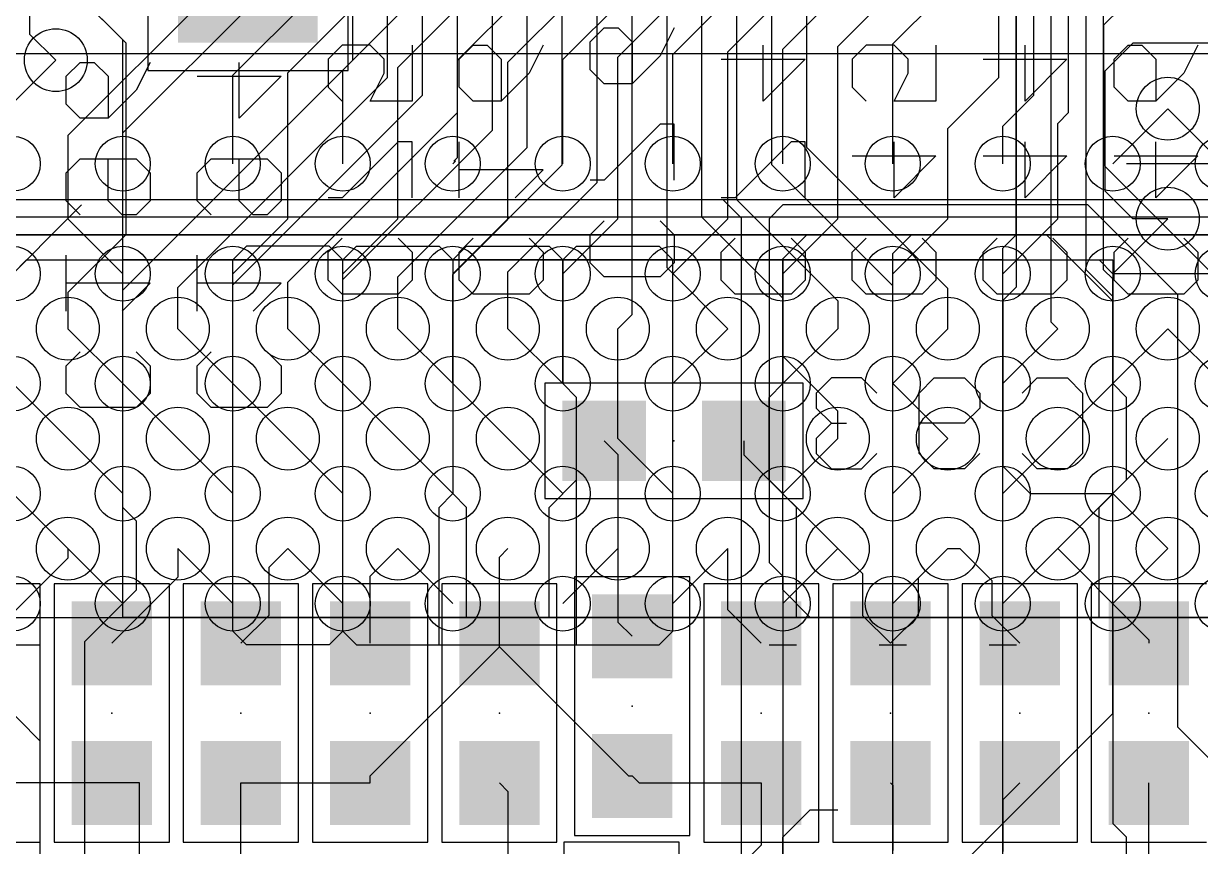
# Model space of a CAD drawing. Extents: x -61 to 136, y 23 to 123.
# Drawn here: x 65.68 to 74.24, y 75.43 to 81.42 of the extents above; entities that cross this region are included whole.
import ezdxf

# ---------------------------------------------------------------- set-up
doc = ezdxf.new("R2010")
doc.units = 0
for name, color, linetype in [('1', 14, 'CONTINUOUS'), ('13', 94, 'CONTINUOUS'), ('14', 94, 'CONTINUOUS'), ('15', 54, 'CONTINUOUS'), ('16', 134, 'CONTINUOUS'), ('18', 94, 'CONTINUOUS'), ('2', 251, 'CONTINUOUS'), ('21', 251, 'CONTINUOUS'), ('24', 54, 'CONTINUOUS'), ('26', 54, 'CONTINUOUS'), ('3', 214, 'CONTINUOUS'), ('4', 214, 'CONTINUOUS'), ('40', 134, 'CONTINUOUS'), ('41', 14, 'CONTINUOUS')]:
    doc.layers.add(name, color=color, linetype=linetype)

# ---------------------------------------------------------------- blocks, each defined once
blk = doc.blocks.new('RECT')
blk.add_solid([(-0.5, -0.5), (0.5, -0.5), (-0.5, 0.5), (0.5, 0.5)])
blk = doc.blocks.new('PIE')
blk.add_circle((0, 0), 0.5)
blk = doc.blocks.new('ROUNDV')
blk.add_circle((0, 0), 0.5)

msp = doc.modelspace()

# ---------------------------------------------------------------- linework, layer by layer
at = {"layer": '1'}
for p, q in [((73.025, 80.899), (73.025, 85.217)), ((73.279, 80.772), (73.279, 85.09)), ((72.771, 81.026), (72.771, 83.566)), ((68.58, 83.185), (66, 80.605)), ((66.4, 80.624), (68.834, 83.058)), ((67.2, 81.043), (69.088, 82.931)), ((67.6, 81.062), (69.342, 82.804)), ((68, 81.081), (69.596, 82.677)), ((68.4, 81.1), (69.85, 82.55)), ((68.834, 81.153), (70.104, 82.423)), ((69.2, 81.138), (70.358, 82.296)), ((69.6, 81.157), (70.612, 82.169)), ((70, 81.176), (70.866, 82.042)), ((70.4, 81.195), (71.12, 81.915)), ((70.8, 81.214), (71.374, 81.788)), ((71.2, 81.233), (71.628, 81.661)), ((72, 81.271), (72.3265, 81.5975)), ((71.6, 81.252), (71.882, 81.534)), ((71.2, 80.4), (71.2, 81.233)), ((71.6, 80), (71.6, 81.252)), ((72, 80.4), (72, 81.271)), ((65.913, 81.153), (65.6, 80.84)), ((68.834, 80.444), (68.834, 81.153)), ((69.6, 80.4), (69.6, 81.157)), ((70, 80), (70, 81.176)), ((70.4, 80.4), (70.4, 81.195)), ((70.8, 80), (70.8, 81.214)), ((67.6, 80), (67.6, 81.062)), ((68, 80.4), (68, 81.081)), ((68.4, 80), (68.4, 81.1)), ((69.2, 80), (69.2, 81.138)), ((67.2, 80.4), (67.2, 81.043)), ((72.4, 80.655), (72.771, 81.026)), ((72.8, 80.674), (73.025, 80.899)), ((73.2, 80.693), (73.279, 80.772)), ((73.6, 80.4), (74, 80.8)), ((72.4, 80), (72.4, 80.655)), ((72.8, 80.4), (72.8, 80.674)), ((73.2, 80), (73.2, 80.693)), ((66, 80.605), (66, 80)), ((66.4, 80.4), (66.4, 80.624)), ((68.8, 80.4), (68.8186, 80.4186)), ((68.8086, 80.4186), (68.834, 80.444)), ((68.8186, 80.4186), (68.8086, 80.4186)), ((66, 80), (66.4, 79.6)), ((67.2, 79.6), (67.6, 80)), ((68, 79.6), (68.4, 80)), ((68.8, 79.6), (69.2, 80)), ((69.6, 79.6), (70, 80)), ((70.4, 79.6), (70.8, 80)), ((71.2, 79.6), (71.6, 80)), ((72, 79.6), (72.4, 80)), ((72.8, 79.6), (73.2, 80)), ((73.6, 79.6), (74, 80)), ((66, 79.2), (66.4, 78.8)), ((67.2, 78.8), (66.8, 79.2)), ((68, 78.8), (67.6, 79.2)), ((68.4, 79.2), (68.8, 78.8)), ((69.6, 78.8), (69.2, 79.2)), ((70, 78.4), (70, 79.2)), ((70.4, 78.8), (70.8, 79.2)), ((71.6, 79.2), (71.2, 78.8)), ((72, 78.8), (72.4, 79.2)), ((72.8, 78.8), (73.2, 79.2)), ((74, 79.2), (73.6, 78.8)), ((66, 78.4), (66.4, 78)), ((67.2, 78), (66.8, 78.4)), ((68, 78), (67.6, 78.4)), ((68.4, 78.4), (68.8, 78)), ((69.6, 78), (69.2, 78.4)), ((70.4, 78), (70, 78.4)), ((71.2, 78), (71.6, 78.4)), ((72, 78), (72.4, 78.4)), ((72.8, 78), (73.2, 78.4)), ((73.6, 78), (74, 78.4)), ((73.2, 77.6), (73.6, 78)), ((66, 77.6), (66.4, 77.2)), ((67.2, 77.2), (66.8, 77.6)), ((68, 77.2), (67.6, 77.6)), ((68.4, 77.6), (68.8, 77.2)), ((70, 77.6), (69.6, 77.2)), ((70.8, 77.6), (70.4, 77.2)), ((71.6, 77.6), (71.2, 77.2)), ((72.4, 77.6), (72, 77.2)), ((72.8, 77.2), (73.2, 77.6)), ((74, 77.6), (73.6, 77.2))]:
    msp.add_line(p, q, dxfattribs=at)
at = {"layer": '13'}
for p, q in [((65.2, 79.2), (66.1, 80.1)), ((78.613, 79.883), (62.103, 79.883)), ((67.2, 79.7), (66.4, 79.7)), ((66.4, 77.1), (66.4, 79.7)), ((68, 79.7), (67.2, 79.7)), ((67.2, 77.1), (67.2, 79.7)), ((68.8, 79.7), (68, 79.7)), ((68, 77.1), (68, 79.7)), ((69.6, 79.7), (68.8, 79.7)), ((68.8, 79.7), (68.8, 78)), ((70.4, 79.7), (69.6, 79.7)), ((69.6, 79.7), (69.6, 78.8)), ((71.2, 79.7), (70.4, 79.7)), ((70.4, 77.1), (70.4, 79.7)), ((72, 79.7), (71.2, 79.7)), ((71.2, 79.7), (71.2, 78.8)), ((72.8, 79.7), (72, 79.7)), ((72, 77.1), (72, 79.7)), ((72.8, 79.7), (73.5, 79.7)), ((72.8, 77.1), (72.8, 79.7)), ((73.6, 79.6), (73.5, 79.7)), ((74.4, 79.6), (73.6, 79.6)), ((73.6, 79.6), (73.6, 78.8)), ((69.6, 78.8), (69.7, 78.7)), ((71.2, 78.8), (71.1, 78.7)), ((73.6, 78.8), (73.7, 78.7)), ((69.7, 78.1), (69.7, 78.7)), ((71.1, 78.1), (71.1, 78.7)), ((73.7, 78.1), (73.7, 78.7)), ((69.5, 77.9), (69.7, 78.1)), ((71.3, 77.9), (71.1, 78.1)), ((73.5, 77.9), (73.7, 78.1)), ((65.6, 78), (66, 77.6)), ((68.9, 77.9), (68.8, 78)), ((68.9, 77.1), (68.9, 77.9)), ((69.5, 77.1), (69.5, 77.9)), ((71.3, 77.1), (71.3, 77.9)), ((73.5, 77.1), (73.5, 77.9)), ((65.8, 76.2), (64.8, 77.2)), ((67.2, 77.1), (66.4, 77.1)), ((68, 77.1), (67.2, 77.1)), ((68.9, 77.1), (68, 77.1)), ((69.5, 77.1), (68.9, 77.1)), ((70.4, 77.1), (69.5, 77.1)), ((71.3, 77.1), (70.4, 77.1)), ((72, 77.1), (71.3, 77.1)), ((72.8, 77.1), (72, 77.1)), ((73.5, 77.1), (72.8, 77.1)), ((74.4, 77.1), (73.5, 77.1)), ((65.8, 73.95), (65.8, 76.2))]:
    msp.add_line(p, q, dxfattribs=at)
at = {"layer": '14'}
for p, q in [((73.533, 79.629), (73.533, 81.661)), ((63.754, 79.883), (78.613, 79.883)), ((65.5, 79.5), (65.7, 79.7)), ((65.7, 79.7), (66.4, 79.7)), ((66.4, 79.7), (67.2, 79.7)), ((66.4, 77.1), (66.4, 79.7)), ((67.2, 79.7), (68, 79.7)), ((67.2, 77.1), (67.2, 79.7)), ((68, 79.7), (68.8, 79.7)), ((68, 77.1), (68, 79.7)), ((68.8, 79.7), (69.6, 79.7)), ((68.8, 79.7), (68.8, 78)), ((69.6, 79.7), (70.4, 79.7)), ((69.6, 79.7), (69.6, 78.8)), ((70.4, 79.7), (71.2, 79.7)), ((70.4, 77.1), (70.4, 79.7)), ((71.2, 79.7), (72, 79.7)), ((71.2, 79.7), (71.2, 78.8)), ((72, 79.7), (72.8, 79.7)), ((72, 77.1), (72, 79.7)), ((72.8, 77.1), (72.8, 79.7)), ((73.6, 79.562), (73.533, 79.629)), ((73.6, 79.45), (73.6, 79.562)), ((73.6, 78.95), (73.6, 79.45)), ((74.4, 78.8), (74, 79.2)), ((73.6, 78.65), (73.6, 78.95)), ((69.6, 78.8), (69.7, 78.7)), ((71.2, 78.8), (71.1, 78.7)), ((69.7, 78.1), (69.7, 78.7)), ((71.1, 78.1), (71.1, 78.7)), ((73.6, 78.15), (73.6, 78.65)), ((69.5, 77.9), (69.7, 78.1)), ((71.3, 77.9), (71.1, 78.1)), ((73.6, 77.85), (73.6, 78.15)), ((68.9, 77.9), (68.8, 78)), ((68.9, 77.1), (68.9, 77.9)), ((69.5, 77.1), (69.5, 77.9)), ((71.3, 77.1), (71.3, 77.9)), ((73.6, 77.35), (73.6, 77.85)), ((73.6, 76.4), (73.6, 77.35)), ((65.5, 77.1), (66.4, 77.1)), ((66.4, 77.1), (67.2, 77.1)), ((67.2, 77.1), (68, 77.1)), ((68, 77.1), (68.9, 77.1)), ((68.9, 77.1), (69.5, 77.1)), ((69.5, 77.1), (70.4, 77.1)), ((70.4, 77.1), (71.3, 77.1)), ((71.3, 77.1), (72, 77.1)), ((72, 77.1), (72.8, 77.1)), ((72.4, 75.2), (73.6, 76.4))]:
    msp.add_line(p, q, dxfattribs=at)
at = {"layer": '15'}
for p, q in [((66.4, 81.301), (63.627, 84.074)), ((72.898, 79.883), (72.898, 81.9785)), ((73.66, 81.534), (73.533, 81.407)), ((73.533, 81.407), (73.533, 80.391)), ((66.4, 79.45), (66.4, 81.301)), ((73.533, 80.391), (74.4, 79.524)), ((74.4, 80.4), (73.7, 80.4)), ((70.766, 80.137), (61.849, 80.137)), ((70.9, 80.003), (70.766, 80.137)), ((71.2, 80.1), (71.1, 80)), ((73.419, 80.1), (71.2, 80.1)), ((74.073, 79.446), (73.419, 80.1)), ((70.9, 77.2), (70.9, 80.003)), ((71.1, 80), (71.1, 77.5)), ((71.2, 79.709), (71.374, 79.883)), ((72.136, 79.883), (71.374, 79.883)), ((72, 79.747), (72.136, 79.883)), ((72.898, 79.883), (72.136, 79.883)), ((72.8, 79.785), (72.898, 79.883)), ((72.898, 79.883), (73.117, 79.883)), ((73.6, 79.4), (73.117, 79.883)), ((67.3, 79.8), (67.2, 79.7)), ((67.9, 79.8), (67.3, 79.8)), ((68, 79.7), (67.9, 79.8)), ((68, 79.7), (68.1, 79.8)), ((68.1, 79.8), (68.7, 79.8)), ((68.7, 79.8), (68.8, 79.7)), ((68.8, 79.7), (68.9, 79.8)), ((68.9, 79.8), (69.5, 79.8)), ((69.5, 79.8), (69.6, 79.7)), ((69.6, 79.7), (69.7, 79.8)), ((69.7, 79.8), (70.3, 79.8)), ((70.4, 79.7), (70.3, 79.8)), ((72.8, 77.1), (72.8, 79.785)), ((67.2, 77), (67.2, 79.7)), ((68, 77), (68, 79.7)), ((68.8, 79.7), (68.8, 78)), ((69.6, 78.8), (69.6, 79.7)), ((70.4, 77), (70.4, 79.7)), ((71.2, 77.3), (71.2, 79.709)), ((72, 77.1), (72, 79.747)), ((66.4, 78.95), (66.4, 79.45)), ((74.073, 76.3), (74.073, 79.446)), ((73.6, 77.1), (73.6, 79.4)), ((66.4, 78.65), (66.4, 78.95)), ((69.7, 78.7), (69.6, 78.8)), ((69.7, 76.9), (69.7, 78.7)), ((66.4, 78.15), (66.4, 78.65)), ((66.4, 77.95), (66.4, 78.15)), ((68.7, 77.9), (68.8, 78)), ((66.4, 77.9), (66.4, 77.95)), ((66.5, 77.8), (66.4, 77.9)), ((68.7, 76.9), (68.7, 77.9)), ((66.5, 77.45), (66.5, 77.8)), ((71.1, 77.5), (71.2, 77.4)), ((66.5, 77.3), (66.5, 77.45)), ((71.2, 77.4), (71.2, 71.8)), ((66.125, 76.925), (66.5, 77.3)), ((71.4, 77.1), (71.2, 77.3)), ((70.9, 72.9), (70.9, 77.2)), ((72, 77.1), (71.4, 77.1)), ((72.8, 77.1), (72, 77.1)), ((72, 74.8), (72, 77.1)), ((72.8, 77.1), (73.6, 77.1)), ((72.8, 74.1), (72.8, 77.1)), ((73.6, 77.1), (73.6, 75.6)), ((67.3, 76.9), (67.2, 77)), ((68, 77), (67.9, 76.9)), ((68, 77), (68.1, 76.9)), ((70.3, 76.9), (70.4, 77)), ((66.125, 74.075), (66.125, 76.925)), ((67.9, 76.9), (67.3, 76.9)), ((68.1, 76.9), (68.7, 76.9)), ((68.7, 76.9), (69.7, 76.9)), ((69.7, 76.9), (70.3, 76.9)), ((74.473, 75.9), (74.073, 76.3)), ((71.2, 75.5), (71.4, 75.7)), ((71.4, 75.7), (71.6, 75.7)), ((73.7, 75.5), (73.6, 75.6)), ((71.2, 74), (71.2, 75.5)), ((73.7, 74), (73.7, 75.5))]:
    msp.add_line(p, q, dxfattribs=at)
at = {"layer": '16'}
for p, q in [((71.374, 80.518), (71.374, 92.583)), ((71.12, 80.391), (71.12, 92.456)), ((70.866, 80.137), (70.866, 92.329)), ((70.612, 80.01), (70.612, 92.202)), ((70.358, 79.642), (70.358, 92.075)), ((70.104, 79.304), (70.104, 91.948)), ((69.85, 80.264), (69.85, 91.821)), ((69.596, 80.391), (69.596, 91.694)), ((69.342, 80.518), (69.342, 91.567)), ((69.088, 80.645), (69.088, 91.44)), ((68.834, 80.772), (68.834, 91.313)), ((68.58, 80.899), (68.58, 91.186)), ((68.326, 81.026), (68.326, 84.328)), ((68.072, 81.153), (68.072, 84.201)), ((65.7225, 83.3755), (65.7225, 81.3435)), ((72.898, 82.55), (72.898, 79.502)), ((73.152, 79.248), (73.152, 82.423)), ((73.406, 79.629), (73.406, 82.296)), ((65.9765, 81.7245), (66.421, 81.28)), ((65.7225, 81.3435), (65.913, 81.153)), ((66.421, 81.28), (66.421, 79.883)), ((66.4, 79.481), (68.072, 81.153)), ((66.8, 79.5), (68.326, 81.026)), ((67.2, 79.519), (68.58, 80.899)), ((67.6, 79.538), (68.834, 80.772)), ((68, 79.557), (69.088, 80.645)), ((68.4, 79.576), (69.342, 80.518)), ((72.4, 79.492), (71.374, 80.518)), ((68.8, 79.595), (69.596, 80.391)), ((72, 79.511), (71.12, 80.391)), ((69.2, 79.614), (69.85, 80.264)), ((70.866, 80.137), (71.6, 79.403)), ((71.2, 79.422), (70.612, 80.01)), ((66.421, 79.883), (66, 79.462)), ((69.2, 79.2), (69.2, 79.614)), ((70.8, 79.2), (70.358, 79.642)), ((73.6, 79.435), (73.406, 79.629)), ((67.6, 79.2), (67.6, 79.538)), ((68, 78.8), (68, 79.557)), ((68.4, 79.2), (68.4, 79.576)), ((68.8, 78.8), (68.8, 79.595)), ((66, 79.462), (66, 79.2)), ((66.4, 78.8), (66.4, 79.481)), ((66.8, 79.2), (66.8, 79.5)), ((67.2, 78.8), (67.2, 79.519)), ((72, 78.8), (72, 79.511)), ((72.4, 79.2), (72.4, 79.492)), ((72.898, 79.502), (72.8, 79.404)), ((73.6, 78.8), (73.6, 79.435)), ((71.2, 79), (71.2, 79.422)), ((71.6, 79.403), (71.6, 79.2)), ((72.8, 79.404), (72.8, 78.2)), ((70, 79.2), (70.104, 79.304)), ((73.2, 79.2), (73.152, 79.248)), ((71.6, 78.6), (71.2, 79)), ((65.6, 78.8), (66, 78.4)), ((66.8, 78.4), (66.4, 78.8)), ((67.6, 78.4), (67.2, 78.8)), ((68.4, 78.4), (68, 78.8)), ((69.2, 78.4), (68.8, 78.8)), ((72.4, 78.4), (72, 78.8)), ((73.2, 78.4), (73.6, 78.8)), ((71.6, 78.4), (71.6, 78.6)), ((69.9008, 78.3844), (70, 78.2852)), ((70.9168, 78.3844), (70.9168, 78.2832)), ((70, 78.2852), (70, 77.6)), ((70.9168, 78.2832), (71.6, 77.6)), ((72.8, 78.2), (73, 78)), ((73, 78), (73.6, 78)), ((73.6, 78), (74, 77.6)), ((66, 77.6), (66, 77.5316)), ((66.8, 77.6), (66.8, 77.3918)), ((67.6, 77.6), (67.4624, 77.4624)), ((68.199, 77.399), (68.4, 77.6)), ((69.1388, 77.5388), (69.2, 77.6)), ((70, 77.6), (70, 77.066)), ((70.8, 77.155), (70.8, 77.6)), ((71.6, 77.6), (71.7804, 77.4196)), ((72.1868, 77.3868), (72.4, 77.6)), ((72.4, 77.6), (72.4886, 77.6)), ((72.4886, 77.6), (72.7202, 77.3684)), ((73.2, 77.6), (73.7616, 77.0384)), ((66, 77.5316), (65.3796, 76.9112)), ((69.1388, 76.9112), (69.1388, 77.5388)), ((66.8, 77.3918), (66.3194, 76.9112)), ((67.4624, 77.4624), (67.4624, 77.1144)), ((68.199, 76.9112), (68.199, 77.399)), ((71.7804, 77.4196), (71.7804, 77.1144)), ((72.1868, 77.1144), (72.1868, 77.3868)), ((72.7202, 77.3684), (72.7202, 77.1144)), ((71.0438, 76.9112), (70.8, 77.155)), ((67.4624, 77.1144), (67.2592, 76.9112)), ((70, 77.066), (70.104, 76.962)), ((71.7804, 77.1144), (71.9836, 76.9112)), ((71.9836, 76.9112), (72.1868, 77.1144)), ((72.7202, 77.1144), (72.9234, 76.9112)), ((73.7616, 77.0384), (73.7616, 77.0382)), ((73.7616, 77.0382), (73.8632, 76.9366)), ((68.199, 75.946), (69.1388, 76.8858)), ((69.1388, 76.8858), (69.1388, 76.9112)), ((69.1388, 76.8858), (70.0786, 75.946)), ((73.8632, 76.9366), (73.8632, 76.9112)), ((68.199, 75.8952), (68.199, 75.946)), ((70.0786, 75.946), (70.104, 75.946)), ((70.104, 75.946), (70.1548, 75.8952)), ((66.3194, 75.8952), (65.3796, 75.8952)), ((66.5226, 75.8952), (66.3194, 75.8952)), ((66.5226, 75.2094), (66.5226, 75.8952)), ((67.2592, 75.8952), (68.199, 75.8952)), ((67.2592, 75.2), (67.2592, 75.8952)), ((69.1388, 75.8952), (69.2, 75.834)), ((70.1548, 75.8952), (71.0438, 75.8952)), ((71.0438, 75.8952), (71.0438, 75.4438)), ((71.9836, 75.8952), (72, 75.8788)), ((72, 75.8788), (72, 75.4038)), ((72.9234, 75.8952), (72.8, 75.7718)), ((73.8632, 75.3368), (73.8632, 75.8952)), ((69.2, 75.834), (69.2, 75.2)), ((72.8, 75.7718), (72.8, 75.3968)), ((71.0438, 75.4438), (70.8, 75.2))]:
    msp.add_line(p, q, dxfattribs=at)
at = {"layer": '2'}
for p, q in [((78.867, 80.137), (61.849, 80.137)), ((65.5, 79.5), (65.7, 79.7)), ((65.7, 79.7), (66.4, 79.7)), ((66.4, 79.7), (67.2, 79.7)), ((66.4, 77.1), (66.4, 79.7)), ((67.2, 79.7), (68, 79.7)), ((67.2, 77.1), (67.2, 79.7)), ((68, 79.7), (68.8, 79.7)), ((68, 77.1), (68, 79.7)), ((68.8, 79.7), (68.8, 78)), ((68.8, 79.7), (69.6, 79.7)), ((69.6, 79.7), (70.4, 79.7)), ((69.6, 79.7), (69.6, 78.8)), ((70.4, 79.7), (71.2, 79.7)), ((70.4, 77.1), (70.4, 79.7)), ((71.2, 79.7), (72, 79.7)), ((71.2, 79.7), (71.2, 78.8)), ((72, 79.7), (72.8, 79.7)), ((72, 77.1), (72, 79.7)), ((72.8, 79.7), (73.5, 79.7)), ((72.8, 77.1), (72.8, 79.7)), ((73.5, 79.7), (73.6, 79.6)), ((74.4, 79.6), (73.6, 79.6)), ((73.6, 79.6), (73.6, 78.8)), ((69.6, 78.8), (69.7, 78.7)), ((71.2, 78.8), (71.1, 78.7)), ((73.6, 78.8), (73.7, 78.7)), ((69.7, 78.1), (69.7, 78.7)), ((71.1, 78.1), (71.1, 78.7)), ((73.7, 78.1), (73.7, 78.7)), ((69.5, 77.9), (69.7, 78.1)), ((71.3, 77.9), (71.1, 78.1)), ((73.5, 77.9), (73.7, 78.1)), ((68.9, 77.9), (68.8, 78)), ((68.9, 77.1), (68.9, 77.9)), ((69.5, 77.1), (69.5, 77.9)), ((71.3, 77.1), (71.3, 77.9)), ((73.5, 77.1), (73.5, 77.9)), ((65.5, 77.1), (66.4, 77.1)), ((66.4, 77.1), (67.2, 77.1)), ((67.2, 77.1), (68, 77.1)), ((68, 77.1), (68.9, 77.1)), ((68.9, 77.1), (69.5, 77.1)), ((69.5, 77.1), (70.4, 77.1)), ((70.4, 77.1), (71.3, 77.1)), ((71.3, 77.1), (72, 77.1)), ((72, 77.1), (72.8, 77.1)), ((72.8, 77.1), (73.5, 77.1)), ((73.5, 77.1), (74.4, 77.1))]:
    msp.add_line(p, q, dxfattribs=at)
at = {"layer": '21'}
msp.add_line((79.4, 81.2), (61.4, 81.2), dxfattribs=at)
at = {"layer": '24'}
for p in [(70.4088, 78.3844), (70.104, 76.454), (66.3194, 76.4032), (67.2592, 76.4032), (68.199, 76.4032), (69.1388, 76.4032), (71.0438, 76.4032), (71.9836, 76.4032), (72.9234, 76.4032), (73.8632, 76.4032)]:
    msp.add_point(p, dxfattribs=at)
at = {"layer": '26'}
for p, q in [((69.7992, 81.2865), (69.9009, 81.3882)), ((69.9009, 81.3882), (70.0026, 81.3882)), ((70.0026, 81.3882), (70.1043, 81.2865)), ((70.4093, 81.3882), (70.3076, 81.1848)), ((67.9959, 81.2612), (67.8942, 81.1595)), ((68.1993, 81.2612), (67.9959, 81.2612)), ((68.3009, 81.1595), (68.1993, 81.2612)), ((68.5043, 81.2612), (68.5043, 80.8545)), ((68.8467, 81.1595), (68.9484, 81.2612)), ((68.9484, 81.2612), (69.0501, 81.2612)), ((69.0501, 81.2612), (69.1518, 81.1595)), ((69.4568, 81.2612), (69.3551, 81.0578)), ((69.7992, 81.0832), (69.7992, 81.2865)), ((70.1043, 81.2865), (70.1043, 80.9815)), ((71.0568, 80.8545), (71.0568, 81.2612)), ((71.8059, 81.2612), (71.7042, 81.1595)), ((72.0093, 81.2612), (71.8059, 81.2612)), ((72.1109, 81.1595), (72.0093, 81.2612)), ((72.3143, 81.2612), (72.3143, 80.8545)), ((72.9618, 80.8545), (72.9618, 81.2612)), ((73.6092, 81.1595), (73.7109, 81.2612)), ((73.7109, 81.2612), (73.8126, 81.2612)), ((73.8126, 81.2612), (73.9143, 81.1595)), ((74.2193, 81.2612), (74.1176, 81.0578)), ((67.8942, 81.1595), (67.8942, 80.9562)), ((68.3009, 81.0578), (68.3009, 81.1595)), ((68.8467, 80.9562), (68.8467, 81.1595)), ((69.1518, 81.1595), (69.1518, 80.8545)), ((70.3076, 81.1848), (70.1043, 80.9815)), ((70.7517, 81.1595), (71.3618, 81.1595)), ((71.3618, 81.1595), (71.0568, 80.8545)), ((71.7042, 81.1595), (71.7042, 80.9562)), ((72.1109, 81.0578), (72.1109, 81.1595)), ((72.6567, 81.1595), (73.2668, 81.1595)), ((73.2668, 81.1595), (72.9618, 80.8545)), ((73.6092, 80.9562), (73.6092, 81.1595)), ((73.9143, 81.1595), (73.9143, 80.8545)), ((65.9892, 81.0357), (66.0909, 81.1374)), ((66.0909, 81.1374), (66.1926, 81.1374)), ((66.1926, 81.1374), (66.2943, 81.0357)), ((66.5993, 81.1374), (66.4976, 80.934)), ((67.2468, 80.7306), (67.2468, 81.1374)), ((69.9009, 80.9815), (69.7992, 81.0832)), ((65.9892, 80.8323), (65.9892, 81.0357)), ((66.2943, 81.0357), (66.2943, 80.7306)), ((66.9417, 81.0357), (67.5518, 81.0357)), ((67.5518, 81.0357), (67.2468, 80.7306)), ((68.1993, 80.8545), (68.3009, 81.0578)), ((69.3551, 81.0578), (69.1518, 80.8545)), ((70.1043, 80.9815), (69.9009, 80.9815)), ((72.0093, 80.8545), (72.1109, 81.0578)), ((74.1176, 81.0578), (73.9143, 80.8545)), ((66.4976, 80.934), (66.2943, 80.7306)), ((67.8942, 80.9562), (67.9959, 80.8545)), ((68.9484, 80.8545), (68.8467, 80.9562)), ((71.7042, 80.9562), (71.8059, 80.8545)), ((73.7109, 80.8545), (73.6092, 80.9562)), ((66.0909, 80.7306), (65.9892, 80.8323)), ((68.5043, 80.8545), (68.1993, 80.8545)), ((69.1518, 80.8545), (68.9484, 80.8545)), ((72.3143, 80.8545), (72.0093, 80.8545)), ((73.9143, 80.8545), (73.7109, 80.8545)), ((66.2943, 80.7306), (66.0909, 80.7306)), ((70.3076, 80.6866), (69.9009, 80.2798)), ((70.4093, 80.6866), (70.3076, 80.6866)), ((70.4093, 80.2798), (70.4093, 80.6866)), ((68.4026, 80.5596), (67.9959, 80.1528)), ((68.5043, 80.5596), (68.4026, 80.5596)), ((68.5043, 80.1528), (68.5043, 80.5596)), ((68.8467, 80.1528), (68.8467, 80.5596)), ((71.2601, 80.5596), (70.8534, 80.1528)), ((71.3618, 80.5596), (71.2601, 80.5596)), ((71.3618, 80.1528), (71.3618, 80.5596)), ((72.0093, 80.1528), (72.0093, 80.5596)), ((72.9618, 80.1528), (72.9618, 80.5596)), ((73.9143, 80.1528), (73.9143, 80.5596)), ((65.9892, 80.334), (66.0909, 80.4357)), ((66.0909, 80.4357), (66.4976, 80.4357)), ((66.2943, 80.1307), (66.2943, 80.4357)), ((66.4976, 80.4357), (66.5993, 80.334)), ((66.9417, 80.334), (67.0434, 80.4357)), ((67.0434, 80.4357), (67.4501, 80.4357)), ((67.2468, 80.1307), (67.2468, 80.4357)), ((67.4501, 80.4357), (67.5518, 80.334)), ((71.7042, 80.4579), (72.3143, 80.4579)), ((72.3143, 80.4579), (72.0093, 80.1528)), ((72.6567, 80.4579), (73.2668, 80.4579)), ((73.2668, 80.4579), (72.9618, 80.1528)), ((73.6092, 80.4579), (74.2193, 80.4579)), ((74.2193, 80.4579), (73.9143, 80.1528)), ((65.9892, 80.1307), (65.9892, 80.334)), ((66.5993, 80.334), (66.5993, 80.1307)), ((66.9417, 80.1307), (66.9417, 80.334)), ((67.5518, 80.334), (67.5518, 80.1307)), ((69.4568, 80.3562), (68.8467, 80.3562)), ((69.2534, 80.1528), (69.4568, 80.3562)), ((69.9009, 80.2798), (69.7992, 80.2798)), ((66.0909, 80.029), (65.9892, 80.1307)), ((66.3959, 80.029), (66.2943, 80.1307)), ((66.5993, 80.1307), (66.4976, 80.029)), ((67.0434, 80.029), (66.9417, 80.1307)), ((67.3484, 80.029), (67.2468, 80.1307)), ((67.5518, 80.1307), (67.4501, 80.029)), ((67.9959, 80.1528), (67.8942, 80.1528)), ((70.8534, 80.1528), (70.7517, 80.1528)), ((66.4976, 80.029), (66.3959, 80.029)), ((67.4501, 80.029), (67.3484, 80.029)), ((69.7992, 79.8833), (69.9009, 79.9849)), ((70.3076, 79.9849), (70.4093, 79.8833)), ((69.7992, 79.6799), (69.7992, 79.8833)), ((70.4093, 79.8833), (70.4093, 79.6799)), ((67.8942, 79.7563), (67.9959, 79.8579)), ((68.4026, 79.8579), (68.5043, 79.7563)), ((68.8467, 79.7563), (68.9484, 79.8579)), ((69.3551, 79.8579), (69.4568, 79.7563)), ((70.7517, 79.7563), (70.8534, 79.8579)), ((71.2601, 79.8579), (71.3618, 79.7563)), ((71.7042, 79.7563), (71.8059, 79.8579)), ((72.2126, 79.8579), (72.3143, 79.7563)), ((72.6567, 79.7563), (72.7584, 79.8579)), ((73.1651, 79.8579), (73.2668, 79.7563)), ((73.6092, 79.7563), (73.7109, 79.8579)), ((74.1176, 79.8579), (74.2193, 79.7563)), ((65.9892, 79.3273), (65.9892, 79.7341)), ((66.9417, 79.3273), (66.9417, 79.7341)), ((67.8942, 79.5529), (67.8942, 79.7563)), ((68.5043, 79.7563), (68.5043, 79.5529)), ((68.8467, 79.5529), (68.8467, 79.7563)), ((69.4568, 79.7563), (69.4568, 79.5529)), ((70.7517, 79.5529), (70.7517, 79.7563)), ((71.3618, 79.7563), (71.3618, 79.5529)), ((71.7042, 79.5529), (71.7042, 79.7563)), ((72.3143, 79.7563), (72.3143, 79.5529)), ((72.6567, 79.5529), (72.6567, 79.7563)), ((73.2668, 79.7563), (73.2668, 79.5529)), ((73.6092, 79.5529), (73.6092, 79.7563)), ((74.2193, 79.7563), (74.2193, 79.5529)), ((69.9009, 79.5782), (69.7992, 79.6799)), ((70.4093, 79.6799), (70.3076, 79.5782)), ((66.5993, 79.5307), (65.9892, 79.5307)), ((66.3959, 79.3273), (66.5993, 79.5307)), ((67.5518, 79.5307), (66.9417, 79.5307)), ((67.3484, 79.3273), (67.5518, 79.5307)), ((67.9959, 79.4512), (67.8942, 79.5529)), ((68.5043, 79.5529), (68.4026, 79.4512)), ((68.9484, 79.4512), (68.8467, 79.5529)), ((69.4568, 79.5529), (69.3551, 79.4512)), ((70.3076, 79.5782), (69.9009, 79.5782)), ((70.8534, 79.4512), (70.7517, 79.5529)), ((71.3618, 79.5529), (71.2601, 79.4512)), ((71.8059, 79.4512), (71.7042, 79.5529)), ((72.3143, 79.5529), (72.2126, 79.4512)), ((72.7584, 79.4512), (72.6567, 79.5529)), ((73.2668, 79.5529), (73.1651, 79.4512)), ((73.7109, 79.4512), (73.6092, 79.5529)), ((74.2193, 79.5529), (74.1176, 79.4512)), ((68.4026, 79.4512), (67.9959, 79.4512)), ((69.3551, 79.4512), (68.9484, 79.4512)), ((71.2601, 79.4512), (70.8534, 79.4512)), ((72.2126, 79.4512), (71.8059, 79.4512)), ((73.1651, 79.4512), (72.7584, 79.4512)), ((74.1176, 79.4512), (73.7109, 79.4512)), ((65.9892, 78.9308), (66.0909, 79.0324)), ((66.4976, 79.0324), (66.5993, 78.9308)), ((66.9417, 78.9308), (67.0434, 79.0324)), ((67.4501, 79.0324), (67.5518, 78.9308)), ((65.9892, 78.7274), (65.9892, 78.9308)), ((66.5993, 78.9308), (66.5993, 78.7274)), ((66.9417, 78.7274), (66.9417, 78.9308)), ((67.5518, 78.9308), (67.5518, 78.7274)), ((71.5533, 78.8422), (71.4431, 78.732)), ((71.7736, 78.8422), (71.5533, 78.8422)), ((71.8838, 78.732), (71.7736, 78.8422)), ((72.1915, 78.732), (72.3017, 78.8422)), ((72.3017, 78.8422), (72.522, 78.8422)), ((72.522, 78.8422), (72.6322, 78.732)), ((72.94, 78.732), (73.0501, 78.8422)), ((73.0501, 78.8422), (73.2704, 78.8422)), ((73.2704, 78.8422), (73.3806, 78.732)), ((66.0909, 78.6257), (65.9892, 78.7274)), ((66.5993, 78.7274), (66.4976, 78.6257)), ((67.0434, 78.6257), (66.9417, 78.7274)), ((67.5518, 78.7274), (67.4501, 78.6257)), ((71.4431, 78.732), (71.4431, 78.6218)), ((72.1915, 78.2914), (72.1915, 78.732)), ((72.6322, 78.732), (72.6322, 78.6218)), ((73.3806, 78.732), (73.3806, 78.2914)), ((66.4976, 78.6257), (66.0909, 78.6257)), ((67.4501, 78.6257), (67.0434, 78.6257)), ((71.4431, 78.6218), (71.5533, 78.5117)), ((72.6322, 78.6218), (72.522, 78.5117)), ((71.5533, 78.5117), (71.4431, 78.4015)), ((71.5533, 78.5117), (71.6634, 78.5117)), ((72.522, 78.5117), (72.1915, 78.5117)), ((71.4431, 78.4015), (71.4431, 78.2914)), ((71.4431, 78.2914), (71.5533, 78.1812)), ((71.7736, 78.1812), (71.8838, 78.2914)), ((72.3017, 78.1812), (72.1915, 78.2914)), ((72.6322, 78.2914), (72.522, 78.1812)), ((73.0501, 78.1812), (72.94, 78.2914)), ((73.3806, 78.2914), (73.2704, 78.1812)), ((71.5533, 78.1812), (71.7736, 78.1812)), ((72.522, 78.1812), (72.3017, 78.1812)), ((73.2704, 78.1812), (73.0501, 78.1812))]:
    msp.add_line(p, q, dxfattribs=at)
at = {"layer": '3'}
for p, q in [((73.5457, 81.0768), (73.7489, 81.28)), ((73.7489, 81.28), (75.057, 81.28)), ((73.5457, 80.2005), (73.5457, 81.0768)), ((74, 80.8), (74.4, 80.4)), ((73.7462, 80), (73.5457, 80.2005)), ((78.74, 80.01), (61.976, 80.01)), ((74, 80), (73.7462, 80)), ((65.5, 79.5), (65.7, 79.7)), ((65.7, 79.7), (66.4, 79.7)), ((66.4, 79.7), (67.2, 79.7)), ((66.4, 77.1), (66.4, 79.7)), ((67.2, 79.7), (68, 79.7)), ((67.2, 77.1), (67.2, 79.7)), ((68, 79.7), (68.8, 79.7)), ((68, 77.1), (68, 79.7)), ((68.8, 79.7), (69.6, 79.7)), ((68.8, 79.7), (68.8, 78)), ((69.6, 79.7), (69.6, 78.8)), ((69.6, 79.7), (70.4, 79.7)), ((70.4, 77.1), (70.4, 79.7)), ((70.4, 79.7), (71.2, 79.7)), ((71.2, 79.7), (71.2, 78.8)), ((71.2, 79.7), (72, 79.7)), ((72, 79.7), (72.8, 79.7)), ((72, 77.1), (72, 79.7)), ((72.8, 79.7), (73.6, 79.7)), ((72.8, 77.1), (72.8, 79.7)), ((73.6, 79.7), (73.6, 78.8)), ((69.6, 78.8), (69.7, 78.7)), ((71.2, 78.8), (71.1, 78.7)), ((73.6, 78.8), (73.7, 78.7)), ((69.7, 78.1), (69.7, 78.7)), ((71.1, 78.1), (71.1, 78.7)), ((73.7, 78.1), (73.7, 78.7)), ((69.5, 77.9), (69.7, 78.1)), ((71.3, 77.9), (71.1, 78.1)), ((73.5, 77.9), (73.7, 78.1)), ((68.9, 77.9), (68.8, 78)), ((68.9, 77.1), (68.9, 77.9)), ((69.5, 77.1), (69.5, 77.9)), ((71.3, 77.1), (71.3, 77.9)), ((73.5, 77.1), (73.5, 77.9)), ((65.5, 77.1), (66.4, 77.1)), ((66.4, 77.1), (67.2, 77.1)), ((67.2, 77.1), (68, 77.1)), ((68, 77.1), (68.9, 77.1)), ((68.9, 77.1), (69.5, 77.1)), ((69.5, 77.1), (70.4, 77.1)), ((70.4, 77.1), (71.3, 77.1)), ((71.3, 77.1), (72, 77.1)), ((72, 77.1), (72.8, 77.1)), ((72.8, 77.1), (73.5, 77.1))]:
    msp.add_line(p, q, dxfattribs=at)
at = {"layer": '4'}
for p, q in [((78.613, 79.883), (62.103, 79.883)), ((65.5, 79.5), (65.7, 79.7)), ((65.7, 79.7), (66.4, 79.7)), ((66.4, 79.7), (67.2, 79.7)), ((66.4, 77.1), (66.4, 79.7)), ((67.2, 79.7), (68, 79.7)), ((67.2, 77.1), (67.2, 79.7)), ((68, 79.7), (68.8, 79.7)), ((68, 77.1), (68, 79.7)), ((68.8, 79.7), (69.6, 79.7)), ((68.8, 79.7), (68.8, 78)), ((69.6, 79.7), (70.4, 79.7)), ((69.6, 79.7), (69.6, 78.8)), ((70.4, 79.7), (71.2, 79.7)), ((70.4, 77.1), (70.4, 79.7)), ((71.2, 79.7), (72, 79.7)), ((71.2, 79.7), (71.2, 78.8)), ((72, 79.7), (72.8, 79.7)), ((72, 77.1), (72, 79.7)), ((72.8, 79.7), (73.5, 79.7)), ((72.8, 77.1), (72.8, 79.7)), ((73.5, 79.7), (73.6, 79.6)), ((74.4, 79.6), (73.6, 79.6)), ((73.6, 79.6), (73.6, 78.8)), ((69.6, 78.8), (69.7, 78.7)), ((71.2, 78.8), (71.1, 78.7)), ((73.6, 78.8), (73.7, 78.7)), ((69.7, 78.1), (69.7, 78.7)), ((71.1, 78.1), (71.1, 78.7)), ((73.7, 78.1), (73.7, 78.7)), ((69.5, 77.9), (69.7, 78.1)), ((71.3, 77.9), (71.1, 78.1)), ((73.5, 77.9), (73.7, 78.1)), ((68.9, 77.9), (68.8, 78)), ((68.9, 77.1), (68.9, 77.9)), ((69.5, 77.1), (69.5, 77.9)), ((71.3, 77.1), (71.3, 77.9)), ((73.5, 77.1), (73.5, 77.9)), ((65.5, 77.1), (66.4, 77.1)), ((66.4, 77.1), (67.2, 77.1)), ((67.2, 77.1), (68, 77.1)), ((68, 77.1), (68.9, 77.1)), ((68.9, 77.1), (69.5, 77.1)), ((69.5, 77.1), (70.4, 77.1)), ((70.4, 77.1), (71.3, 77.1)), ((71.3, 77.1), (72, 77.1)), ((72, 77.1), (72.8, 77.1)), ((72.8, 77.1), (73.5, 77.1)), ((73.5, 77.1), (74.4, 77.1))]:
    msp.add_line(p, q, dxfattribs=at)
at = {"layer": '40'}
for p, q in [((66.581, 84.277), (66.581, 81.077)), ((68.039, 81.077), (68.039, 84.277)), ((66.581, 81.077), (68.039, 81.077)), ((71.3486, 78.8035), (69.469, 78.8035)), ((69.469, 78.8035), (69.469, 77.9653)), ((71.3486, 77.9653), (71.3486, 78.8035)), ((69.469, 77.9653), (71.3486, 77.9653)), ((70.5231, 77.3938), (69.6849, 77.3938)), ((69.6849, 77.3938), (69.6849, 75.5142)), ((70.5231, 75.5142), (70.5231, 77.3938)), ((65.7987, 77.343), (64.9605, 77.343)), ((65.7987, 75.4634), (65.7987, 77.343)), ((65.9003, 77.343), (65.9003, 75.4634)), ((66.7385, 77.343), (65.9003, 77.343)), ((66.7385, 75.4634), (66.7385, 77.343)), ((66.8401, 77.343), (66.8401, 75.4634)), ((67.6783, 77.343), (66.8401, 77.343)), ((67.6783, 75.4634), (67.6783, 77.343)), ((68.6181, 77.343), (67.7799, 77.343)), ((67.7799, 77.343), (67.7799, 75.4634)), ((68.6181, 75.4634), (68.6181, 77.343)), ((69.5579, 77.343), (68.7197, 77.343)), ((68.7197, 77.343), (68.7197, 75.4634)), ((69.5579, 75.4634), (69.5579, 77.343)), ((71.4629, 77.343), (70.6247, 77.343)), ((70.6247, 77.343), (70.6247, 75.4634)), ((71.4629, 75.4634), (71.4629, 77.343)), ((71.5645, 77.343), (71.5645, 75.4634)), ((72.4027, 77.343), (71.5645, 77.343)), ((72.4027, 75.4634), (72.4027, 77.343)), ((72.5043, 77.343), (72.5043, 75.4634)), ((73.3425, 77.343), (72.5043, 77.343)), ((73.3425, 75.4634), (73.3425, 77.343)), ((73.4441, 77.343), (73.4441, 75.4634)), ((74.2823, 77.343), (73.4441, 77.343)), ((69.6849, 75.5142), (70.5231, 75.5142)), ((64.9605, 75.4634), (65.7987, 75.4634)), ((65.9003, 75.4634), (66.7385, 75.4634)), ((66.8401, 75.4634), (67.6783, 75.4634)), ((67.7799, 75.4634), (68.6181, 75.4634)), ((68.7197, 75.4634), (69.5579, 75.4634)), ((70.4469, 75.4634), (69.6087, 75.4634)), ((69.6087, 75.4634), (69.6087, 73.5838)), ((70.4469, 73.5838), (70.4469, 75.4634)), ((70.6247, 75.4634), (71.4629, 75.4634)), ((71.5645, 75.4634), (72.4027, 75.4634)), ((72.5043, 75.4634), (73.3425, 75.4634)), ((73.4441, 75.4634), (74.2823, 75.4634))]:
    msp.add_line(p, q, dxfattribs=at)
at = {"layer": '41'}
for p, q in [((65.5, 76.9), (65.8, 76.9)), ((71.1, 76.9), (71.3, 76.9)), ((71.9, 76.9), (72.1, 76.9)), ((72.7, 76.9), (72.9, 76.9))]:
    msp.add_line(p, q, dxfattribs=at)

# ---------------------------------------------------------------- block references
at = {"layer": '1', "xscale": 0.4, "yscale": 0.4}
for p in [(65.6, 80.4), (66.4, 80.4), (67.2, 80.4), (68, 80.4), (68.8, 80.4), (69.6, 80.4), (70.4, 80.4), (71.2, 80.4), (72, 80.4), (72.8, 80.4), (73.6, 80.4), (74.4, 80.4), (65.6, 79.6), (66.4, 79.6), (67.2, 79.6), (68, 79.6), (68.8, 79.6), (69.6, 79.6), (70.4, 79.6), (71.2, 79.6), (72, 79.6), (72.8, 79.6), (73.6, 79.6), (74.4, 79.6), (65.6, 78.8), (66.4, 78.8), (67.2, 78.8), (68, 78.8), (68.8, 78.8), (69.6, 78.8), (70.4, 78.8), (71.2, 78.8), (72, 78.8), (72.8, 78.8), (73.6, 78.8), (74.4, 78.8), (65.6, 78), (66.4, 78), (67.2, 78), (68, 78), (68.8, 78), (69.6, 78), (70.4, 78), (71.2, 78), (72, 78), (72.8, 78), (73.6, 78), (74.4, 78), (65.6, 77.2), (66.4, 77.2), (67.2, 77.2), (68, 77.2), (68.8, 77.2), (69.6, 77.2), (70.4, 77.2), (71.2, 77.2), (72, 77.2), (72.8, 77.2), (73.6, 77.2), (74.4, 77.2)]:
    msp.add_blockref('PIE', p, dxfattribs=at)
at = {"layer": '16'}
for p, xscale, yscale, rotation in [((67.31, 81.788), 1.016, 1.016, 270), ((69.9008, 78.3844), 0.6096, 0.5842, 180), ((70.9168, 78.3844), 0.6096, 0.5842, 180), ((66.3194, 76.9112), 0.6096, 0.5842, 270), ((67.2592, 76.9112), 0.6096, 0.5842, 270), ((68.199, 76.9112), 0.6096, 0.5842, 90), ((69.1388, 76.9112), 0.6096, 0.5842, 90), ((70.104, 76.962), 0.6096, 0.5842, 90), ((71.0438, 76.9112), 0.6096, 0.5842, 90), ((71.9836, 76.9112), 0.6096, 0.5842, 270), ((72.9234, 76.9112), 0.6096, 0.5842, 270), ((73.8632, 76.9112), 0.6096, 0.5842, 270), ((66.3194, 75.8952), 0.6096, 0.5842, 270), ((67.2592, 75.8952), 0.6096, 0.5842, 270), ((68.199, 75.8952), 0.6096, 0.5842, 90), ((69.1388, 75.8952), 0.6096, 0.5842, 90), ((70.104, 75.946), 0.6096, 0.5842, 90), ((71.0438, 75.8952), 0.6096, 0.5842, 90), ((71.9836, 75.8952), 0.6096, 0.5842, 270), ((72.9234, 75.8952), 0.6096, 0.5842, 270), ((73.8632, 75.8952), 0.6096, 0.5842, 270)]:
    msp.add_blockref('RECT', p, dxfattribs=dict(at, xscale=xscale, yscale=yscale, rotation=rotation))
at = {"layer": '18', "xscale": 0.4572, "yscale": 0.4572}
for p in [(65.913, 81.153), (65.913, 81.153), (65.913, 81.153), (65.913, 81.153), (65.913, 81.153), (65.913, 81.153), (65.913, 81.153), (65.913, 81.153), (74, 80.8), (74, 80.8), (74, 80.8), (74, 80.8), (74, 80.8), (74, 80.8), (74, 80.8), (74, 80.8), (74, 80), (74, 80), (74, 80), (74, 80), (74, 80), (74, 80), (74, 80), (74, 80), (66, 79.2), (66, 79.2), (66, 79.2), (66, 79.2), (66, 79.2), (66, 79.2), (66, 79.2), (66, 79.2), (66.8, 79.2), (66.8, 79.2), (66.8, 79.2), (66.8, 79.2), (66.8, 79.2), (66.8, 79.2), (66.8, 79.2), (66.8, 79.2), (67.6, 79.2), (67.6, 79.2), (67.6, 79.2), (67.6, 79.2), (67.6, 79.2), (67.6, 79.2), (67.6, 79.2), (67.6, 79.2), (68.4, 79.2), (68.4, 79.2), (68.4, 79.2), (68.4, 79.2), (68.4, 79.2), (68.4, 79.2), (68.4, 79.2), (68.4, 79.2), (69.2, 79.2), (69.2, 79.2), (69.2, 79.2), (69.2, 79.2), (69.2, 79.2), (69.2, 79.2), (69.2, 79.2), (69.2, 79.2), (70, 79.2), (70, 79.2), (70, 79.2), (70, 79.2), (70, 79.2), (70, 79.2), (70, 79.2), (70, 79.2), (70.8, 79.2), (70.8, 79.2), (70.8, 79.2), (70.8, 79.2), (70.8, 79.2), (70.8, 79.2), (70.8, 79.2), (70.8, 79.2), (71.6, 79.2), (71.6, 79.2), (71.6, 79.2), (71.6, 79.2), (71.6, 79.2), (71.6, 79.2), (71.6, 79.2), (71.6, 79.2), (72.4, 79.2), (72.4, 79.2), (72.4, 79.2), (72.4, 79.2), (72.4, 79.2), (72.4, 79.2), (72.4, 79.2), (72.4, 79.2), (73.2, 79.2), (73.2, 79.2), (73.2, 79.2), (73.2, 79.2), (73.2, 79.2), (73.2, 79.2), (73.2, 79.2), (73.2, 79.2), (74, 79.2), (74, 79.2), (74, 79.2), (74, 79.2), (74, 79.2), (74, 79.2), (74, 79.2), (74, 79.2), (66, 78.4), (66, 78.4), (66, 78.4), (66, 78.4), (66, 78.4), (66, 78.4), (66, 78.4), (66, 78.4), (66.8, 78.4), (66.8, 78.4), (66.8, 78.4), (66.8, 78.4), (66.8, 78.4), (66.8, 78.4), (66.8, 78.4), (66.8, 78.4), (67.6, 78.4), (67.6, 78.4), (67.6, 78.4), (67.6, 78.4), (67.6, 78.4), (67.6, 78.4), (67.6, 78.4), (67.6, 78.4), (68.4, 78.4), (68.4, 78.4), (68.4, 78.4), (68.4, 78.4), (68.4, 78.4), (68.4, 78.4), (68.4, 78.4), (68.4, 78.4), (69.2, 78.4), (69.2, 78.4), (69.2, 78.4), (69.2, 78.4), (69.2, 78.4), (69.2, 78.4), (69.2, 78.4), (69.2, 78.4), (71.6, 78.4), (71.6, 78.4), (71.6, 78.4), (71.6, 78.4), (71.6, 78.4), (71.6, 78.4), (71.6, 78.4), (71.6, 78.4), (72.4, 78.4), (72.4, 78.4), (72.4, 78.4), (72.4, 78.4), (72.4, 78.4), (72.4, 78.4), (72.4, 78.4), (72.4, 78.4), (73.2, 78.4), (73.2, 78.4), (73.2, 78.4), (73.2, 78.4), (73.2, 78.4), (73.2, 78.4), (73.2, 78.4), (73.2, 78.4), (74, 78.4), (74, 78.4), (74, 78.4), (74, 78.4), (74, 78.4), (74, 78.4), (74, 78.4), (74, 78.4), (66, 77.6), (66, 77.6), (66, 77.6), (66, 77.6), (66, 77.6), (66, 77.6), (66, 77.6), (66, 77.6), (66.8, 77.6), (66.8, 77.6), (66.8, 77.6), (66.8, 77.6), (66.8, 77.6), (66.8, 77.6), (66.8, 77.6), (66.8, 77.6), (67.6, 77.6), (67.6, 77.6), (67.6, 77.6), (67.6, 77.6), (67.6, 77.6), (67.6, 77.6), (67.6, 77.6), (67.6, 77.6), (68.4, 77.6), (68.4, 77.6), (68.4, 77.6), (68.4, 77.6), (68.4, 77.6), (68.4, 77.6), (68.4, 77.6), (68.4, 77.6), (69.2, 77.6), (69.2, 77.6), (69.2, 77.6), (69.2, 77.6), (69.2, 77.6), (69.2, 77.6), (69.2, 77.6), (69.2, 77.6), (70, 77.6), (70, 77.6), (70, 77.6), (70, 77.6), (70, 77.6), (70, 77.6), (70, 77.6), (70, 77.6), (70.8, 77.6), (70.8, 77.6), (70.8, 77.6), (70.8, 77.6), (70.8, 77.6), (70.8, 77.6), (70.8, 77.6), (70.8, 77.6), (71.6, 77.6), (71.6, 77.6), (71.6, 77.6), (71.6, 77.6), (71.6, 77.6), (71.6, 77.6), (71.6, 77.6), (71.6, 77.6), (72.4, 77.6), (72.4, 77.6), (72.4, 77.6), (72.4, 77.6), (72.4, 77.6), (72.4, 77.6), (72.4, 77.6), (72.4, 77.6), (73.2, 77.6), (73.2, 77.6), (73.2, 77.6), (73.2, 77.6), (73.2, 77.6), (73.2, 77.6), (73.2, 77.6), (73.2, 77.6), (74, 77.6), (74, 77.6), (74, 77.6), (74, 77.6), (74, 77.6), (74, 77.6), (74, 77.6), (74, 77.6)]:
    msp.add_blockref('ROUNDV', p, dxfattribs=at)

doc.saveas('drawing.dxf')
